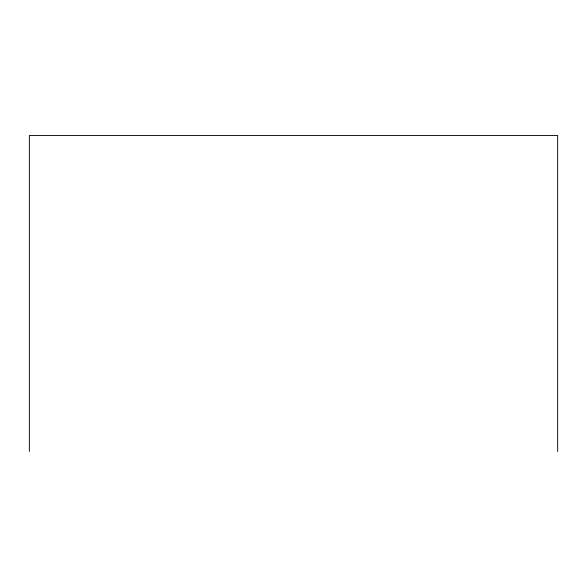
<?xml version="1.0" encoding="UTF-8"?>
<svg xmlns="http://www.w3.org/2000/svg" width="587" height="587" viewBox="0 0 587 587"><rect width="100%" height="100%" fill="white"/><g stroke="black" fill="none" stroke-linecap="round" stroke-linejoin="round"><path stroke-width="0.88" d="M557.65 451.506L557.65 135.494L29.35 135.494L29.35 451.506"/></g></svg>
